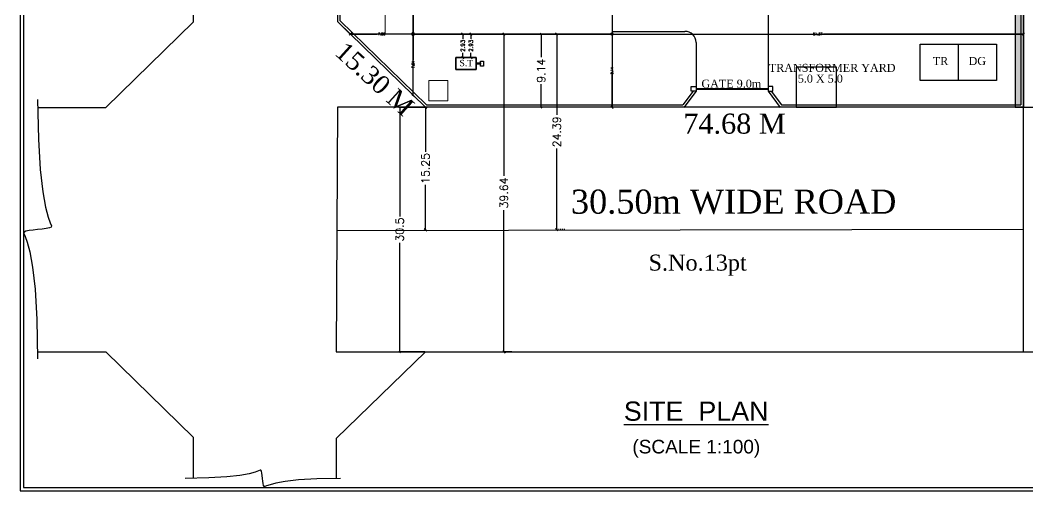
# Model space of a CAD drawing. Header units: metres. Extents: x 0 to 2856, y 0 to 1718.
# Drawn here: x 2491.7 to 2617.6, y 1574.7 to 1633.4 of the extents above; entities that cross this region are included whole.
import ezdxf

# ---------------------------------------------------------------- set-up
doc = ezdxf.new("R2010")
doc.units = ezdxf.units.M
doc.header["$MEASUREMENT"] = 0
doc.linetypes.add('DOT2', pattern=[0.125, 0, -0.125])
doc.layers.add('BLK_1_COVERED_AREA', color=140, linetype='Continuous', plot=False)
doc.layers.add('BLK_1_MAX_HEIGHT_CAL', color=7, linetype='Continuous', plot=False)
for name, color, linetype, lineweight in [('BLK_1_FIRE_TENDER_MOVEMENT', 161, 'Continuous', 0), ('DIST_CL_ROAD', 7, 'Continuous', 0), ('NOTIFIED_ROAD', 183, 'Continuous', 13), ('WASTE_DISPOSAL', 7, 'Continuous', 0)]:
    doc.layers.add(name, color=color, linetype=linetype, lineweight=lineweight)
for name, color, linetype in [('BLK_1_LVL_0_BLDG_FOOT_PRINT', 1, 'Continuous'), ('BLK_1_LVL_0_FRONT_SETBACK', 2, 'Continuous'), ('BLK_1_LVL_0_SIDE_SETBACK1', 171, 'Continuous'), ('BLK_1_LVL_0_SIDE_SETBACK2', 102, 'Continuous'), ('cen', 1, 'Continuous'), ('COMPOUNDWALL', 58, 'Continuous'), ('dim', 12, 'Continuous'), ('PLOT_BOUNDARY', 70, 'Continuous'), ('RWH', 130, 'Continuous'), ('SEPTIC_TANK', 146, 'Continuous'), ('SEPTIC_TANK_1', 146, 'Continuous'), ('SURRENDER_ROAD_WIDTH', 2, 'Continuous'), ('TRANSFORMER_YARD', 7, 'Continuous')]:
    doc.layers.add(name, color=color, linetype=linetype)
doc.styles.add('rd', font='romand.shx')
doc.styles.add('style1', font='swiss.ttf')
doc.styles.add('Tahoma', font='times.ttf', dxfattribs={"height": 0.3})
doc.dimstyles.get("Standard").update_dxf_attribs({"dimtxt": 3, "dimasz": 3, "dimexe": 1, "dimexo": 1, "dimgap": 0.09, "dimtad": 0, "dimdec": 4, "dimzin": 2, "dimdsep": 46, "dimlunit": 4, "dimtxsty": 'rd', "dimblk": 'OBLIQUE', "dimcen": 0.09, "dimclrd": 12, "dimclre": 12, "dimclrt": 5, "dimadec": 0, "dimazin": 0, "dimtfac": 1, "dimtdec": 4, "dimtix": 1, "dimtmove": 2, "dimatfit": 3, "dimfxl": 0, "dimtolj": 1, "dimtzin": 0, "dimarcsym": 0})

# ---------------------------------------------------------------- blocks, each defined once
blk = doc.blocks.new('A$C605F7AC7')
for points in [[(2.51, 1.5), (2.51, 0), (0, 0), (0, 1.5)], [(2.51, 0.83), (3.08, 0.83), (3.08, 0.67), (2.51, 0.67)], [(3.45, 0.44), (3.08, 0.44), (3.08, 1.06), (3.45, 1.06)]]:
    blk.add_lwpolyline(points, close=True)
at = {"style": 'Tahoma'}
blk.add_text('S.T', height=0.8, dxfattribs=at).set_placement((0.44, 0.41))
blk = doc.blocks.new('_Oblique')
at = {"color": 0, "linetype": 'ByBlock', "lineweight": -2}
blk.add_line((-0.5, -0.5), (0.5, 0.5), dxfattribs=at)
blk = doc.blocks.new('*D196')
at = {"layer": 'Defpoints', "color": 0}
for p in [(2556.78, 1631.66), (2556.78, 1622.52), (2556.78, 1622.52)]:
    blk.add_point(p, dxfattribs=at)
at = {"layer": 'dim', "color": 12, "lineweight": -2}
for p, q in [((2556.78, 1631.66), (2556.78, 1628.76)), ((2556.78, 1622.52), (2556.78, 1625.42))]:
    blk.add_line(p, q, dxfattribs=at)
at = {"layer": 'dim', "color": 12, "lineweight": -2, "xscale": 0.2, "yscale": 0.2, "zscale": 0.2}
for p, rotation in [((2556.78, 1631.66), 90), ((2556.78, 1622.52), 270)]:
    blk.add_blockref('_Oblique', p, dxfattribs=dict(at, rotation=rotation))
at = {"layer": 'dim', "color": 7, "insert": (2556.78, 1627.09), "char_height": 1, "attachment_point": 5, "rotation": 90, "style": 'rd'}
blk.add_mtext('\\A1;9.14', dxfattribs=at)
blk = doc.blocks.new('*D199')
at = {"layer": 'Defpoints', "color": 0, "ltscale": 400}
for p in [(2539.12, 1622.52), (2542.34, 1622.52), (2542.34, 1592.02)]:
    blk.add_point(p, dxfattribs=at)
at = {"layer": 'SURRENDER_ROAD_WIDTH', "color": 12, "lineweight": -2, "ltscale": 400}
for p, q in [((2542.24, 1622.52), (2539.02, 1622.52)), ((2539.12, 1622.52), (2539.12, 1608.92)), ((2539.12, 1592.02), (2539.12, 1605.62)), ((2542.24, 1592.02), (2539.02, 1592.02))]:
    blk.add_line(p, q, dxfattribs=at)
at = {"layer": 'SURRENDER_ROAD_WIDTH', "color": 12, "lineweight": -2, "ltscale": 400, "xscale": 0.2, "yscale": 0.2, "zscale": 0.2}
for p, rotation in [((2539.12, 1622.52), 90), ((2539.12, 1592.02), 270)]:
    blk.add_blockref('_Oblique', p, dxfattribs=dict(at, rotation=rotation))
at = {"layer": 'SURRENDER_ROAD_WIDTH', "color": 7, "ltscale": 400, "insert": (2539.12, 1607.27), "char_height": 1, "attachment_point": 5, "rotation": 90, "style": 'rd'}
blk.add_mtext('\\A1;30.5', dxfattribs=at)
blk = doc.blocks.new('*D200')
at = {"layer": 'Defpoints', "color": 0}
for p in [(2542.34, 1622.52), (2542.34, 1607.27), (2542.34, 1607.27)]:
    blk.add_point(p, dxfattribs=at)
at = {"layer": 'NOTIFIED_ROAD', "color": 12, "lineweight": -2}
for p, q in [((2542.34, 1622.52), (2542.34, 1616.95)), ((2542.34, 1607.27), (2542.34, 1612.84))]:
    blk.add_line(p, q, dxfattribs=at)
at = {"layer": 'NOTIFIED_ROAD', "color": 12, "lineweight": -2, "xscale": 0.3, "yscale": 0.3, "zscale": 0.3}
for p, rotation in [((2542.34, 1622.52), 90), ((2542.34, 1607.27), 270)]:
    blk.add_blockref('_Oblique', p, dxfattribs=dict(at, rotation=rotation))
at = {"layer": 'NOTIFIED_ROAD', "color": 7, "insert": (2542.34, 1614.9), "char_height": 1, "attachment_point": 5, "rotation": 90, "style": 'rd'}
blk.add_mtext('\\A1;15.25', dxfattribs=at)
blk = doc.blocks.new('*D201')
at = {"layer": 'BLK_1_MAX_HEIGHT_CAL', "color": 12, "lineweight": -2}
for p, q in [((2553.12, 1631.66), (2552.03, 1631.66)), ((2552.13, 1631.66), (2552.13, 1613.99)), ((2552.13, 1592.02), (2552.13, 1609.69)), ((2553.12, 1592.02), (2552.03, 1592.02))]:
    blk.add_line(p, q, dxfattribs=at)
at = {"layer": 'Defpoints', "color": 0}
for p in [(2553.22, 1631.66), (2552.13, 1592.02), (2553.22, 1592.02)]:
    blk.add_point(p, dxfattribs=at)
at = {"layer": 'BLK_1_MAX_HEIGHT_CAL', "color": 12, "lineweight": -2, "xscale": 0.3, "yscale": 0.3, "zscale": 0.3}
for p, rotation in [((2552.13, 1631.66), 90), ((2552.13, 1592.02), 270)]:
    blk.add_blockref('_Oblique', p, dxfattribs=dict(at, rotation=rotation))
at = {"layer": 'BLK_1_MAX_HEIGHT_CAL', "color": 7, "insert": (2552.13, 1611.84), "char_height": 1, "attachment_point": 5, "rotation": 90, "style": 'rd'}
blk.add_mtext('\\A1;39.64', dxfattribs=at)
blk = doc.blocks.new('*D202')
at = {"layer": 'Defpoints', "color": 0}
for p in [(2559.83, 1631.66), (2558.74, 1607.27), (2559.83, 1607.27)]:
    blk.add_point(p, dxfattribs=at)
at = {"layer": 'DIST_CL_ROAD', "color": 12, "lineweight": -2}
for p, q in [((2559.73, 1631.66), (2558.64, 1631.66)), ((2558.74, 1631.66), (2558.74, 1621.57)), ((2558.74, 1607.27), (2558.74, 1617.37))]:
    blk.add_line(p, q, dxfattribs=at)
at = {"layer": 'DIST_CL_ROAD', "color": 12, "linetype": 'DOT2', "lineweight": -2}
blk.add_line((2559.73, 1607.27), (2558.64, 1607.27), dxfattribs=at)
at = {"layer": 'DIST_CL_ROAD', "color": 12, "lineweight": -2, "xscale": 0.3, "yscale": 0.3, "zscale": 0.3}
for p, rotation in [((2558.74, 1631.66), 90), ((2558.74, 1607.27), 270)]:
    blk.add_blockref('_Oblique', p, dxfattribs=dict(at, rotation=rotation))
at = {"layer": 'DIST_CL_ROAD', "color": 7, "insert": (2558.74, 1619.47), "char_height": 1, "attachment_point": 5, "rotation": 90, "style": 'rd'}
blk.add_mtext('\\A1;24.39', dxfattribs=at)
blk = doc.blocks.new('*D209')
at = {"layer": 'Defpoints', "color": 0, "linetype": 'ByBlock'}
for p in [(2547, 1631.66), (2547.4, 1631.66), (2547.4, 1628.73)]:
    blk.add_point(p, dxfattribs=at)
at = {"layer": 'SEPTIC_TANK', "color": 12, "lineweight": -2}
for p, q in [((2547.3, 1631.66), (2546.9, 1631.66)), ((2547, 1631.66), (2547, 1631.07)), ((2547.3, 1628.73), (2546.9, 1628.73)), ((2547, 1628.73), (2547, 1629.32))]:
    blk.add_line(p, q, dxfattribs=at)
at = {"layer": 'SEPTIC_TANK', "color": 12, "linetype": 'ByBlock', "lineweight": -2, "xscale": 0.3, "yscale": 0.3, "zscale": 0.3}
for p, rotation in [((2547, 1631.66), 90), ((2547, 1628.73), 270)]:
    blk.add_blockref('_Oblique', p, dxfattribs=dict(at, rotation=rotation))
at = {"layer": 'SEPTIC_TANK', "color": 7, "linetype": 'ByBlock', "insert": (2547, 1630.2), "char_height": 0.5, "attachment_point": 5, "rotation": 90, "style": 'rd'}
blk.add_mtext('\\A1;2.93', dxfattribs=at)
blk = doc.blocks.new('*D103')
at = {"layer": 'Defpoints', "color": 0}
for p in [(2548.02, 1631.66), (2548.42, 1631.66), (2548.42, 1628.73)]:
    blk.add_point(p, dxfattribs=at)
at = {"layer": 'SEPTIC_TANK', "color": 12, "lineweight": -2}
for p, q in [((2548.32, 1631.66), (2547.92, 1631.66)), ((2548.02, 1631.66), (2548.02, 1631.07)), ((2548.32, 1628.73), (2547.92, 1628.73)), ((2548.02, 1628.73), (2548.02, 1629.32))]:
    blk.add_line(p, q, dxfattribs=at)
at = {"layer": 'SEPTIC_TANK', "color": 12, "lineweight": -2, "xscale": 0.3, "yscale": 0.3, "zscale": 0.3}
for p, rotation in [((2548.02, 1631.66), 90), ((2548.02, 1628.73), 270)]:
    blk.add_blockref('_Oblique', p, dxfattribs=dict(at, rotation=rotation))
at = {"layer": 'SEPTIC_TANK', "color": 7, "insert": (2548.02, 1630.2), "char_height": 0.5, "attachment_point": 5, "rotation": 90, "style": 'rd'}
blk.add_mtext('\\A1;2.93', dxfattribs=at)
blk = doc.blocks.new('*D254')
at = {"layer": 'BLK_1_LVL_0_FRONT_SETBACK'}
for p, q in [((2565.64, 1631.66), (2565.64, 1627.66)), ((2565.64, 1622.52), (2565.64, 1626.52))]:
    blk.add_line(p, q, dxfattribs=at)
at = {"layer": 'Defpoints', "color": 0}
for p in [(2565.64, 1631.66), (2565.64, 1631.66), (2565.64, 1622.52)]:
    blk.add_point(p, dxfattribs=at)
at = {"layer": 'BLK_1_LVL_0_FRONT_SETBACK', "xscale": 0.3, "yscale": 0.3, "zscale": 0.3}
for p, rotation in [((2565.64, 1631.66), 90), ((2565.64, 1622.52), 270)]:
    blk.add_blockref('_Oblique', p, dxfattribs=dict(at, rotation=rotation))
at = {"layer": 'BLK_1_LVL_0_FRONT_SETBACK', "insert": (2565.64, 1627.09), "char_height": 0.3, "attachment_point": 5, "rotation": 90, "style": 'rd'}
blk.add_mtext('\\A1;9.14', dxfattribs=at)
blk = doc.blocks.new('*D257')
at = {"layer": 'BLK_1_LVL_0_FRONT_SETBACK'}
for p, q in [((2540.8, 1631.66), (2540.8, 1628.41)), ((2540.8, 1624.02), (2540.8, 1627.27))]:
    blk.add_line(p, q, dxfattribs=at)
at = {"layer": 'Defpoints', "color": 0}
for p in [(2540.8, 1631.66), (2540.8, 1624.02), (2540.8, 1624.02)]:
    blk.add_point(p, dxfattribs=at)
at = {"layer": 'BLK_1_LVL_0_FRONT_SETBACK', "xscale": 0.3, "yscale": 0.3, "zscale": 0.3}
for p, rotation in [((2540.8, 1631.66), 90), ((2540.8, 1624.02), 270)]:
    blk.add_blockref('_Oblique', p, dxfattribs=dict(at, rotation=rotation))
at = {"layer": 'BLK_1_LVL_0_FRONT_SETBACK', "insert": (2540.8, 1627.84), "char_height": 0.3, "attachment_point": 5, "rotation": 90, "style": 'rd'}
blk.add_mtext('\\A1;7.64', dxfattribs=at)
blk = doc.blocks.new('*D258')
at = {"layer": 'BLK_1_LVL_0_SIDE_SETBACK1'}
for p, q in [((2532.95, 1631.66), (2536.31, 1631.66)), ((2540.8, 1631.66), (2537.44, 1631.66))]:
    blk.add_line(p, q, dxfattribs=at)
at = {"layer": 'Defpoints', "color": 0}
for p in [(2532.95, 1631.66), (2540.8, 1631.66), (2540.8, 1631.66)]:
    blk.add_point(p, dxfattribs=at)
at = {"layer": 'BLK_1_LVL_0_SIDE_SETBACK1', "xscale": 0.3, "yscale": 0.3, "zscale": 0.3, "rotation": 180}
blk.add_blockref('_Oblique', (2532.95, 1631.66), dxfattribs=at)
at = {"layer": 'BLK_1_LVL_0_SIDE_SETBACK1', "xscale": 0.3, "yscale": 0.3, "zscale": 0.3}
blk.add_blockref('_Oblique', (2540.8, 1631.66), dxfattribs=at)
at = {"layer": 'BLK_1_LVL_0_SIDE_SETBACK1', "insert": (2536.87, 1631.66), "char_height": 0.3, "attachment_point": 5, "style": 'rd'}
blk.add_mtext('\\A1;7.86', dxfattribs=at)
blk = doc.blocks.new('*D262')
at = {"layer": 'BLK_1_LVL_0_SIDE_SETBACK2'}
for p, q in [((2565.64, 1631.66), (2590.62, 1631.66)), ((2617.02, 1631.66), (2592.04, 1631.66))]:
    blk.add_line(p, q, dxfattribs=at)
at = {"layer": 'Defpoints', "color": 0}
for p in [(2565.64, 1631.66), (2617.02, 1631.66), (2617.02, 1631.66)]:
    blk.add_point(p, dxfattribs=at)
at = {"layer": 'BLK_1_LVL_0_SIDE_SETBACK2', "xscale": 0.3, "yscale": 0.3, "zscale": 0.3, "rotation": 180}
blk.add_blockref('_Oblique', (2565.64, 1631.66), dxfattribs=at)
at = {"layer": 'BLK_1_LVL_0_SIDE_SETBACK2', "xscale": 0.3, "yscale": 0.3, "zscale": 0.3}
blk.add_blockref('_Oblique', (2617.02, 1631.66), dxfattribs=at)
at = {"layer": 'BLK_1_LVL_0_SIDE_SETBACK2', "insert": (2591.33, 1631.66), "char_height": 0.3, "attachment_point": 5, "style": 'rd'}
blk.add_mtext('\\A1;51.37', dxfattribs=at)

msp = doc.modelspace()

# ---------------------------------------------------------------- hatches: boundary and pattern name
at = {"layer": 'cen'}
h = msp.add_hatch(dxfattribs=at)
h.set_pattern_fill('HEX', color=256, scale=2)
h.set_pattern_definition([(0, (-3828.9716, 9545.53037), (0, 0.433012702), [0.25, -0.5]), (120, (-3828.9716, 9545.53037), (-0.375, -0.216506351), [0.25, -0.5]), (60, (-3828.7216, 9545.53037), (-0.375, 0.216506351), [0.25, -0.5])])
h.paths.add_polyline_path([(2616.712, 1709.09), (2585.132, 1709.09), (2585.132, 1708.39), (2616.012, 1708.39), (2616.012, 1622.82), (2616.712, 1622.82)])

# ---------------------------------------------------------------- linework, layer by layer
for p, q in [((2513.368, 1633.19), (2513.368, 1713.855)), ((2585.132, 1709.39), (2585.132, 1624.52)), ((2502.403, 1622.52), (2513.368, 1633.19)), ((2565.642, 1632), (2574.732, 1632)), ((2576.132, 1630.6), (2576.132, 1624.778)), ((2608.892, 1630.42), (2608.892, 1625.87)), ((2576.132, 1624.52), (2574.62, 1622.52)), ((2576.132, 1624.872), (2585.132, 1624.872)), ((2576.132, 1624.778), (2585.132, 1624.778)), ((2585.132, 1624.52), (2586.645, 1622.52)), ((2493.915, 1622.52), (2502.403, 1622.52)), ((2617.016, 1622.522), (2626.509, 1622.522)), ((2493.882, 1592.02), (2502.403, 1592.02)), ((2502.403, 1592.02), (2513.368, 1581.349)), ((2542.334, 1592.022), (2531.203, 1581.189)), ((2542.334, 1592.022), (2626.509, 1592.022)), ((2513.368, 1576.255), (2513.368, 1581.349)), ((2531.203, 1581.189), (2531.203, 1576.227))]:
    msp.add_line(p, q)
at = {"color": 30}
for points in [[(2683.086, 1718.296), (2491.712, 1718.296), (2491.712, 1574.683), (2683.086, 1574.683)], [(2682.656, 1717.865), (2492.142, 1717.865), (2492.142, 1575.113), (2682.656, 1575.113)]]:
    msp.add_lwpolyline(points, close=True, dxfattribs=at)
for points in [[(2604.122, 1630.42), (2613.662, 1630.42), (2613.662, 1625.87), (2604.122, 1625.87)], [(2575.522, 1625.13), (2576.132, 1625.13), (2576.132, 1624.52), (2575.522, 1624.52)], [(2585.742, 1625.13), (2585.132, 1625.13), (2585.132, 1624.52), (2585.742, 1624.52)]]:
    msp.add_lwpolyline(points, close=True)
at = {"color": 250}
for points in [[(2493.898, 1623.513), (2493.985, 1618.55), (2494.211, 1614.764), (2494.525, 1611.991), (2494.874, 1610.068), (2495.208, 1608.83), (2495.474, 1608.114), (2495.621, 1607.757), (2495.596, 1607.593), (2495.367, 1607.486), (2494.97, 1607.401), (2494.462, 1607.332), (2493.898, 1607.27), (2493.334, 1607.208), (2492.826, 1607.139), (2492.429, 1607.054), (2492.199, 1606.947), (2492.175, 1606.783), (2492.322, 1606.427), (2492.588, 1605.716), (2492.921, 1604.488), (2493.271, 1602.579), (2493.585, 1599.828), (2493.811, 1596.073), (2493.898, 1591.151)], [(2531.731, 1576.237), (2528.753, 1576.184), (2526.482, 1576.049), (2524.818, 1575.86), (2523.664, 1575.651), (2522.921, 1575.45), (2522.492, 1575.291), (2522.277, 1575.203), (2522.179, 1575.218), (2522.115, 1575.355), (2522.064, 1575.593), (2522.022, 1575.898), (2521.985, 1576.237), (2521.948, 1576.575), (2521.906, 1576.88), (2521.856, 1577.118), (2521.791, 1577.256), (2521.693, 1577.27), (2521.48, 1577.182), (2521.053, 1577.023), (2520.316, 1576.822), (2519.171, 1576.613), (2517.52, 1576.424), (2515.267, 1576.289), (2512.314, 1576.237)]]:
    msp.add_lwpolyline(points, dxfattribs=at)
msp.add_arc((2574.732, 1630.6), 1.4, 0, 90)
at = {"layer": 'BLK_1_COVERED_AREA'}
msp.add_lwpolyline([(2540.801, 1675.018), (2540.801, 1682.018), (2565.642, 1682.018), (2565.642, 1631.66), (2540.801, 1631.66), (2540.801, 1669.684), (2536.229, 1669.684), (2536.229, 1675.018)], close=True, dxfattribs=at)
at = {"layer": 'BLK_1_FIRE_TENDER_MOVEMENT'}
msp.add_lwpolyline([(2540.801, 1669.684), (2540.801, 1631.66), (2537.301, 1631.66), (2537.301, 1669.684)], close=True, dxfattribs=at)
at = {"layer": 'BLK_1_LVL_0_BLDG_FOOT_PRINT'}
msp.add_lwpolyline([(2540.801, 1675.018), (2540.801, 1682.018), (2565.642, 1682.018), (2565.642, 1631.66), (2540.801, 1631.66), (2540.801, 1669.684), (2536.229, 1669.684), (2536.229, 1675.018)], close=True, dxfattribs=at)
at = {"layer": 'BLK_1_LVL_0_FRONT_SETBACK'}
msp.add_lwpolyline([(2565.642, 1631.66), (2565.642, 1622.522), (2542.34, 1622.522), (2540.801, 1624.019), (2540.801, 1631.66)], close=True, dxfattribs=at)
at = {"layer": 'BLK_1_LVL_0_SIDE_SETBACK1'}
msp.add_lwpolyline([(2531.565, 1682.018), (2540.801, 1682.018), (2540.801, 1675.018), (2536.229, 1675.018), (2536.229, 1669.684), (2540.801, 1669.684), (2540.801, 1631.66), (2532.946, 1631.66), (2531.372, 1633.19)], close=True, dxfattribs=at)
at = {"layer": 'BLK_1_LVL_0_SIDE_SETBACK2'}
msp.add_lwpolyline([(2617.016, 1682.018), (2565.642, 1682.018), (2565.642, 1631.66), (2617.016, 1631.66)], close=True, dxfattribs=at)
at = {"layer": 'cen'}
msp.add_line((2616.012, 1708.39), (2616.012, 1622.82), dxfattribs=at)
at = {"layer": 'COMPOUNDWALL'}
for p, q in [((2531.668, 1633.317), (2531.971, 1709.09)), ((2616.712, 1709.09), (2616.712, 1622.82)), ((2542.454, 1622.82), (2531.668, 1633.317)), ((2575.756, 1624.52), (2574.471, 1622.82)), ((2585.509, 1624.52), (2586.794, 1622.82)), ((2542.454, 1622.82), (2574.471, 1622.82)), ((2586.794, 1622.82), (2616.712, 1622.82))]:
    msp.add_line(p, q, dxfattribs=at)
at = {"layer": 'PLOT_BOUNDARY'}
msp.add_lwpolyline([(2617.016, 1622.522), (2542.34, 1622.522), (2531.372, 1633.19), (2531.672, 1709.39), (2617.016, 1709.39)], close=True, dxfattribs=at)
at = {"layer": 'RWH'}
msp.add_lwpolyline([(2585.132, 1709.39), (2585.132, 1708.39), (2616.012, 1708.39), (2616.012, 1622.522), (2617.016, 1622.522), (2617.016, 1709.39)], close=True, dxfattribs=at)
at = {"layer": 'SEPTIC_TANK_1', "linetype": 'ByBlock'}
msp.add_lwpolyline([(2546.143, 1628.734), (2546.143, 1627.234), (2548.65, 1627.234), (2548.65, 1628.734)], close=True, dxfattribs=at)
at = {"layer": 'SURRENDER_ROAD_WIDTH'}
msp.add_lwpolyline([(2531.203, 1592.022), (2617.015, 1592.022), (2617.015, 1622.522), (2531.33, 1622.522), (2531.203, 1592.022)], close=True, dxfattribs=at)
msp.add_lwpolyline([(2617.016, 1607.272), (2531.266, 1607.099)], dxfattribs=at)
at = {"layer": 'TRANSFORMER_YARD', "color": 7, "ltscale": 0.03}
msp.add_lwpolyline([(2588.659, 1622.522), (2593.659, 1622.522), (2593.659, 1627.522), (2588.659, 1627.522)], close=True, dxfattribs=at)
at = {"layer": 'WASTE_DISPOSAL'}
msp.add_lwpolyline([(2542.768, 1623.33), (2545.124, 1623.33), (2545.124, 1625.86), (2542.768, 1625.86)], close=True, dxfattribs=at)

# ---------------------------------------------------------------- block references
msp.add_blockref('A$C605F7AC7', (2546.143, 1627.234))

# ---------------------------------------------------------------- texts
at = {"style": 'Tahoma'}
msp.add_text('15.30 M', height=2.3, rotation=317.811, dxfattribs=at).set_placement((2530.865, 1629.179))
for s, height, style, p in [('TR', 1, 'Tahoma', (2605.704, 1627.803)), ('DG', 1, 'Tahoma', (2610.173, 1627.803)), ('TRANSFORMER YARD', 1, 'Tahoma', (2585.227, 1626.946)), ('5.0 X 5.0', 1, 'Tahoma', (2588.843, 1625.609)), ('GATE 9.0m', 1, 'Tahoma', (2576.807, 1624.971)), ('74.68 M', 2.5, 'Tahoma', (2574.54, 1619.236)), ('30.50m WIDE ROAD', 3, 'Tahoma', (2560.507, 1609.255)), ('S.No.13pt', 2, 'Tahoma', (2570.202, 1602.152)), ('%%USITE  PLAN', 2.4, 'style1', (2567.115, 1583.42)), ('(SCALE 1:100)', 1.7, 'style1', (2568.18, 1579.343))]:
    msp.add_text(s, height=height, dxfattribs=dict(style=style)).set_placement(p)

# ---------------------------------------------------------------- dimensions: what is measured, and where the dimension line sits
at = {"layer": 'BLK_1_LVL_0_FRONT_SETBACK'}
dim = msp.add_linear_dim(base=(2540.801, 1624.019), p1=(2540.801, 1631.66), p2=(2540.801, 1624.019), angle=90, dimstyle='Standard', override={"dimscale": 0.1, "dimgap": 1, "dimdec": 2, "dimzin": 8, "dimlunit": 2, "dimpost": '\\X', "dimclrd": 256, "dimclre": 256, "dimclrt": 256, "dimtdec": 2, "dimtofl": 0, "dimfxl": 0, "dimtfillclr": 256, "dimlwd": 65535, "dimarcsym": 2}, dxfattribs=at)
dim.commit()
dim.dimension.update_dxf_attribs({"geometry": '*D257', "text_midpoint": (2540.801, 1627.839)})
dim = msp.add_aligned_dim(p1=(2565.642, 1622.522), p2=(2565.642, 1631.66), distance=0, dimstyle='Standard', override={"dimscale": 0.1, "dimgap": 1, "dimdec": 2, "dimzin": 8, "dimlunit": 2, "dimpost": '\\X', "dimclrd": 256, "dimclre": 256, "dimclrt": 256, "dimtdec": 2, "dimtofl": 0, "dimfxl": 0, "dimtfillclr": 256, "dimlwd": 65535, "dimarcsym": 2}, dxfattribs=at)
dim.commit()
dim.dimension.update_dxf_attribs({"geometry": '*D254', "text_midpoint": (2565.642, 1627.091)})
at = {"layer": 'BLK_1_LVL_0_SIDE_SETBACK1'}
dim = msp.add_linear_dim(base=(2540.8012, 1631.6598), p1=(2532.9459, 1631.6598), p2=(2540.8012, 1631.6598), dimstyle='Standard', override={"dimscale": 0.1, "dimgap": 1, "dimdec": 2, "dimzin": 8, "dimlunit": 2, "dimpost": '\\X', "dimclrd": 256, "dimclre": 256, "dimclrt": 256, "dimtdec": 2, "dimtofl": 0, "dimfxl": 0, "dimtfillclr": 256, "dimlwd": 65535, "dimarcsym": 2}, dxfattribs=at)
dim.commit()
dim.dimension.update_dxf_attribs({"geometry": '*D258', "text_midpoint": (2536.8735, 1631.6598)})
at = {"layer": 'BLK_1_LVL_0_SIDE_SETBACK2'}
dim = msp.add_linear_dim(base=(2617.016, 1631.66), p1=(2565.642, 1631.66), p2=(2617.016, 1631.66), dimstyle='Standard', override={"dimscale": 0.1, "dimgap": 1, "dimdec": 2, "dimzin": 8, "dimlunit": 2, "dimpost": '\\X', "dimclrd": 256, "dimclre": 256, "dimclrt": 256, "dimtdec": 2, "dimtofl": 0, "dimfxl": 0, "dimtfillclr": 256, "dimlwd": 65535, "dimarcsym": 2}, dxfattribs=at)
dim.commit()
dim.dimension.update_dxf_attribs({"geometry": '*D262', "text_midpoint": (2591.329, 1631.66)})
at = {"layer": 'BLK_1_MAX_HEIGHT_CAL'}
dim = msp.add_linear_dim(base=(2552.134, 1592.022), p1=(2553.222, 1631.66), p2=(2553.222, 1592.022), angle=90, dimstyle='Standard', override={"dimscale": 0.1, "dimtxt": 10, "dimgap": 1, "dimdec": 2, "dimzin": 8, "dimlunit": 2, "dimpost": '\\X', "dimclrt": 7, "dimtdec": 2, "dimtofl": 0, "dimfxl": 0, "dimarcsym": 2}, dxfattribs=at)
dim.commit()
dim.dimension.update_dxf_attribs({"geometry": '*D201', "text_midpoint": (2552.134, 1611.841)})
at = {"layer": 'dim'}
dim = msp.add_aligned_dim(p1=(2556.78, 1631.66), p2=(2556.78, 1622.52), distance=0, dimstyle='Standard', override={"dimscale": 0.1, "dimtxt": 10, "dimasz": 2, "dimgap": 1, "dimdec": 2, "dimzin": 8, "dimlunit": 2, "dimpost": '\\X', "dimclrt": 7, "dimtdec": 2, "dimtofl": 0, "dimfxl": 0.18, "dimarcsym": 1}, dxfattribs=at)
dim.commit()
dim.dimension.update_dxf_attribs({"geometry": '*D196', "text_midpoint": (2556.78, 1627.09)})
at = {"layer": 'DIST_CL_ROAD'}
dim = msp.add_linear_dim(base=(2558.738, 1607.272), p1=(2559.825, 1631.66), p2=(2559.825, 1607.272), angle=90, dimstyle='Standard', override={"dimscale": 0.1, "dimtxt": 10, "dimgap": 1, "dimdec": 2, "dimzin": 8, "dimlunit": 2, "dimpost": '\\X', "dimclrt": 7, "dimtdec": 2, "dimtofl": 0, "dimfxl": 0, "dimarcsym": 2}, dxfattribs=at)
dim.commit()
dim.dimension.update_dxf_attribs({"geometry": '*D202', "text_midpoint": (2558.738, 1619.466)})
at = {"layer": 'NOTIFIED_ROAD'}
dim = msp.add_linear_dim(base=(2542.34, 1607.272), p1=(2542.34, 1622.522), p2=(2542.34, 1607.272), angle=270, dimstyle='Standard', override={"dimscale": 0.1, "dimtxt": 10, "dimgap": 1, "dimdec": 2, "dimzin": 8, "dimlunit": 2, "dimpost": '\\X', "dimclrt": 7, "dimtdec": 2, "dimtofl": 0, "dimfxl": 0, "dimarcsym": 2}, dxfattribs=at)
dim.commit()
dim.dimension.update_dxf_attribs({"geometry": '*D200', "text_midpoint": (2542.34, 1614.897), "dimtype": 161})
at = {"layer": 'SEPTIC_TANK', "color": 1, "linetype": 'ByBlock'}
dim = msp.add_linear_dim(base=(2547, 1631.66), p1=(2547.397, 1628.734), p2=(2547.397, 1631.66), angle=90, dimstyle='Standard', override={"dimscale": 0.1, "dimtxt": 5, "dimgap": 1, "dimdec": 2, "dimzin": 8, "dimlunit": 2, "dimpost": '\\X', "dimclrt": 7, "dimtdec": 2, "dimtofl": 0, "dimfxl": 0, "dimarcsym": 2}, dxfattribs=at)
dim.commit()
dim.dimension.update_dxf_attribs({"geometry": '*D209', "text_midpoint": (2547, 1630.197)})
at = {"layer": 'SEPTIC_TANK', "color": 2}
dim = msp.add_linear_dim(base=(2548.024, 1631.66), p1=(2548.421, 1628.734), p2=(2548.421, 1631.66), angle=90, dimstyle='Standard', override={"dimscale": 0.1, "dimtxt": 5, "dimgap": 1, "dimdec": 2, "dimzin": 8, "dimlunit": 2, "dimpost": '\\X', "dimclrt": 7, "dimtdec": 2, "dimtofl": 0, "dimfxl": 0, "dimarcsym": 2}, dxfattribs=at)
dim.commit()
dim.dimension.update_dxf_attribs({"geometry": '*D103', "text_midpoint": (2548.024, 1630.197)})
at = {"layer": 'SURRENDER_ROAD_WIDTH', "ltscale": 400}
dim = msp.add_aligned_dim(p1=(2542.34, 1592.022), p2=(2542.34, 1622.522), distance=3.219, dimstyle='Standard', override={"dimscale": 0.1, "dimtxt": 10, "dimasz": 2, "dimgap": 1, "dimdec": 2, "dimzin": 8, "dimlunit": 2, "dimpost": '\\X', "dimclrt": 7, "dimtdec": 2, "dimtofl": 0, "dimfxl": 0.18, "dimarcsym": 1}, dxfattribs=at)
dim.commit()
dim.dimension.update_dxf_attribs({"geometry": '*D199', "text_midpoint": (2539.122, 1607.272)})

doc.saveas('drawing.dxf')
